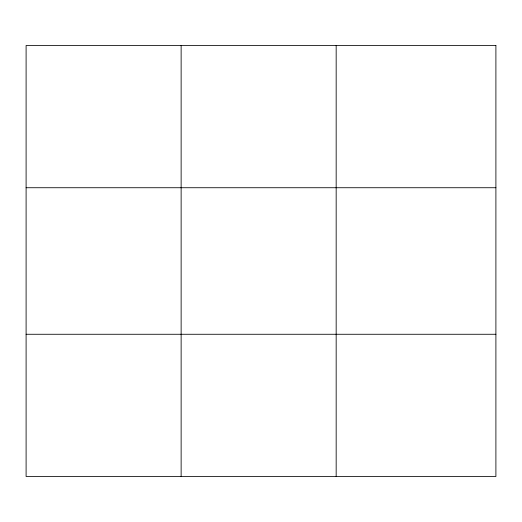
<?xml version="1.0" encoding="UTF-8"?>
<svg xmlns="http://www.w3.org/2000/svg" width="522" height="522" viewBox="0 0 522 522"><rect width="100%" height="100%" fill="white"/><g stroke="black" fill="none" stroke-linecap="round" stroke-linejoin="round"><path stroke-width="0.78" d="M181.134 45.499L181.134 476.501M336.168 45.499L336.168 476.501M26.1 187.731L495.9 187.731M26.1 334.269L495.9 334.269M495.9 45.499L495.9 476.501L26.1 476.501L26.1 45.499L495.9 45.499"/></g></svg>
